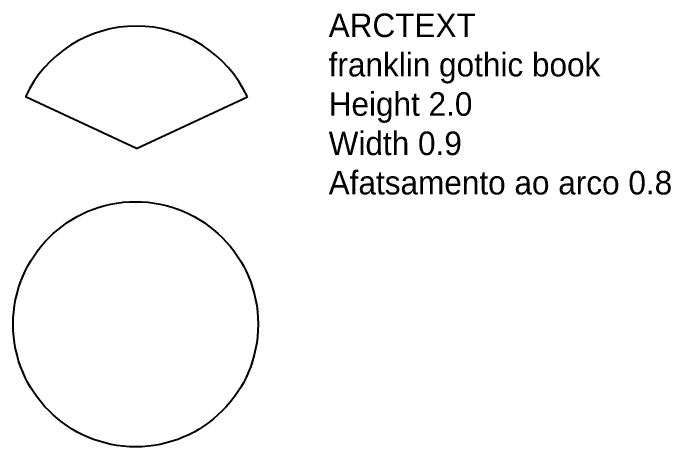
# Model space of a CAD drawing. Header units: millimetres. Extents: x -63 to 200, y -58 to -2.
# Drawn here: x 130.6 to 200.3, y -55.2 to -9.3 of the extents above; entities that cross this region are included whole.
import ezdxf

# ---------------------------------------------------------------- set-up
doc = ezdxf.new("R2010")
doc.units = ezdxf.units.MM
doc.styles.get("Standard").update_dxf_attribs({"font": 'arial.ttf'})

msp = doc.modelspace()

# ---------------------------------------------------------------- linework, layer by layer
for q in [(131.886, -18.144), (155.425, -18.144)]:
    msp.add_line((143.656, -23.632), q)
at = {"color": 6}
msp.add_circle((143.58, -42.238), 12.986, dxfattribs=at)
msp.add_arc((143.656, -23.632), 12.986, 25, 155, dxfattribs=at)

# ---------------------------------------------------------------- texts
at = {"insert": (164.043, -9.318), "char_height": 2.5, "attachment_point": 1}
msp.add_mtext_dynamic_manual_height_columns('{\\fNirmala UI Semilight|b0|i0|c0|p34;ARCTEXT\\Pfranklin gothic book\\PHeight 2.0\\PWidth 0.9\\PAfatsamento ao arco 0.8}', width=47.05903, gutter_width=12.5, heights=[34.306], dxfattribs=at)

doc.saveas('drawing.dxf')
